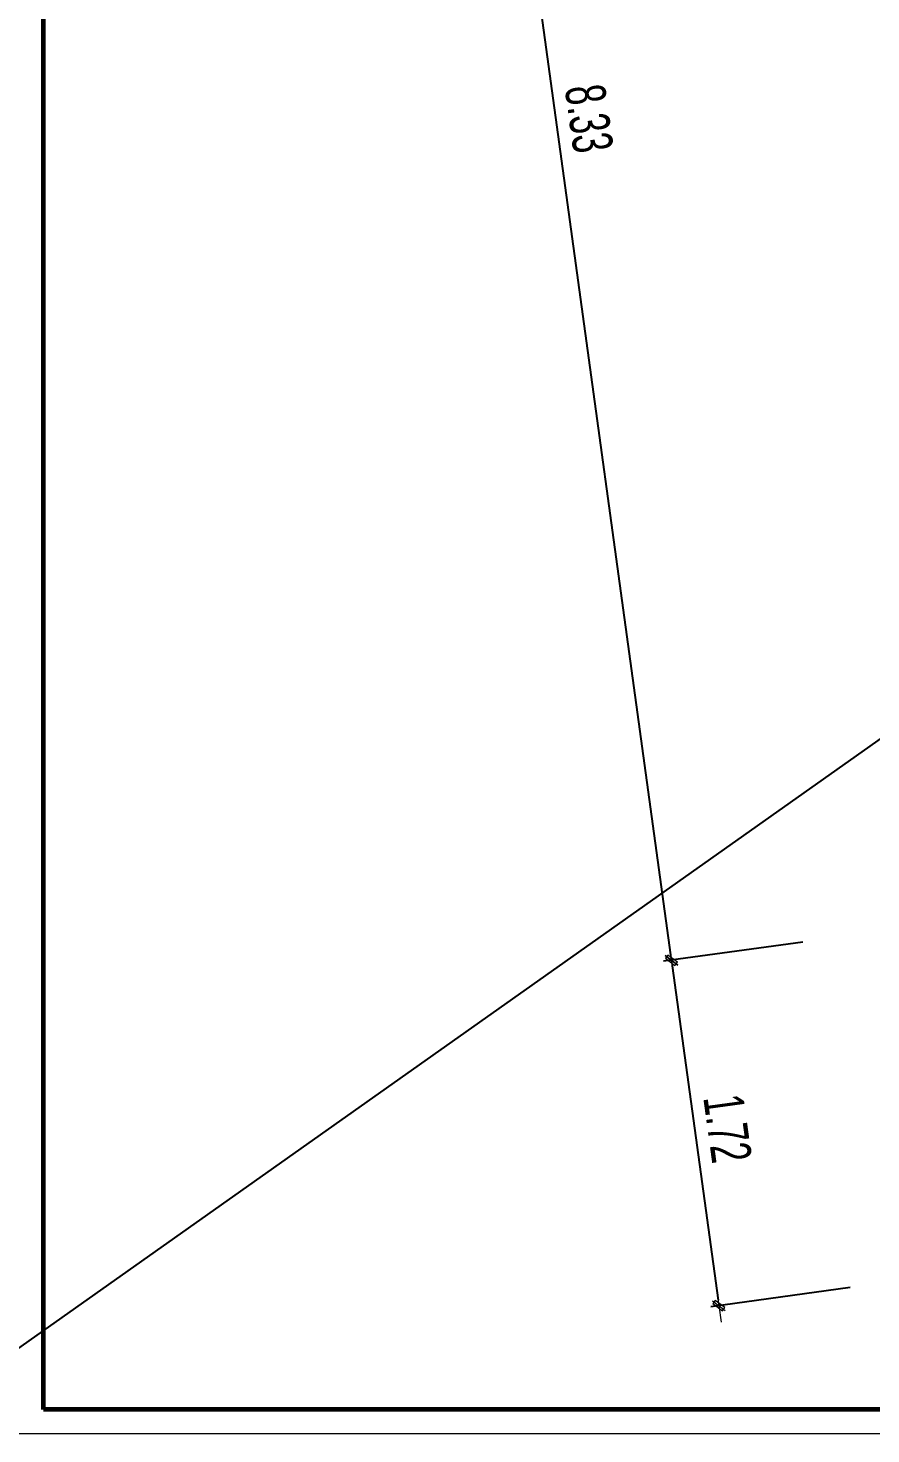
# Model space of a CAD drawing. Header units: millimetres. Extents: x 480521 to 6014615, y -961280 to 187869.
# Drawn here: x 731648 to 735804, y 115086 to 122018 of the extents above; entities that cross this region are included whole.
import ezdxf
from ezdxf.enums import TextEntityAlignment as Align

# ---------------------------------------------------------------- set-up
doc = ezdxf.new("R2010")
doc.units = ezdxf.units.MM
doc.header["$LTSCALE"] = 600
doc.header["$MEASUREMENT"] = 0
doc.layers.get('0').update_dxf_attribs({"lineweight": 0})
doc.layers.get('Defpoints').update_dxf_attribs({"lineweight": 0})
for name, color, linetype, lineweight in [('dim', 144, 'Continuous', 13), ('Khungten_LCDI', 7, 'Continuous', 25), ('LC Dim', 8, 'Continuous', 18), ('LC Net thay', 7, 'Continuous', 25), ('LC Text1', 3, 'Continuous', 20)]:
    doc.layers.add(name, color=color, linetype=linetype, lineweight=lineweight)
doc.layers.add('KCS_Plotter', color=11, linetype='Continuous', plot=False)
doc.styles.add('HOATBIF', font='hoatbif.shx', dxfattribs={"width": 0.65})
doc.styles.add('Khungten', font='VHAVAN.TTF', dxfattribs={"width": 0.9, "height": 5000})
doc.styles.add('LC 1', font='VHAVANB.TTF')
doc.styles.add('Title', font='VHBLACK.TTF')
doc.dimstyles.new('1-100 (1-60)', dxfattribs={"dimscale": 79, "dimtxt": 2.5, "dimasz": 0.35, "dimexe": 0.5, "dimexo": 0, "dimgap": 0.8, "dimtad": 1, "dimdec": 0, "dimzin": 0, "dimdsep": 46, "dimtxsty": 'HOATBIF', "dimblk1": 'DOT', "dimblk2": 'DOT', "dimsah": 1, "dimcen": -1, "dimdle": 1, "dimclrd": 256, "dimclre": 256, "dimclrt": 4, "dimadec": 3, "dimazin": 2, "dimtfac": 0.333333, "dimtdec": 0, "dimtix": 1, "dimtmove": 2, "dimatfit": 3, "dimldrblk": 'DOT', "dimfxl": 1, "dimtvp": 0.833333, "dimtolj": 1, "dimtzin": 0, "dimarcsym": 0})

# ---------------------------------------------------------------- blocks, each defined once
blk = doc.blocks.new('lcdi fix')
at = {"layer": 'Defpoints', "lineweight": 0}
blk.add_lwpolyline([(-1200, -14850), (-1200, 14850), (40800, 14850), (40800, -14850)], close=True, dxfattribs=at)
at = {"layer": 'Khungten_LCDI', "color": 5, "lineweight": 60}
blk.add_lwpolyline([(0, -14650), (0, 14650), (40600, 14650), (40600, -14650)], close=True, dxfattribs=at)
at = {"color": 7, "style": 'Khungten', "width": 0.8}
for tag, p in [('REVISION', (39499, -10746)), ('NGAYHT', (39546, -11609))]:
    blk.add_attdef(tag, text='', height=200, dxfattribs=at).set_placement(p, align=Align.CENTER)
at = {"layer": 'LC Text1', "color": 3, "style": 'LC 1', "width": 1.834006}
for tag, p, p2 in [('TENBANVE1', (36913, -8886), (40339, -8886)), ('TENBANVE2', (36913, -9562), (40339, -9562))]:
    blk.add_attdef(tag, text='', height=250, dxfattribs=at).set_placement(p, p2, align=Align.FIT)
at = {"layer": 'LC Text1', "style": 'Title', "width": 0.7}
blk.add_attdef('SOBANVE', text='', height=250, dxfattribs=at).set_placement((39562, -13896), align=Align.CENTER)
blk = doc.blocks.new('DOT')
at = {"layer": 'dim'}
for p, q in [((-3, 0), (3, 0)), ((-1, -1), (1, 1))]:
    blk.add_line(p, q, dxfattribs=at)
blk.add_lwpolyline([(0.5, 1), (-1, -0.5), (-0.5, -1), (1, 0.5)], close=True, dxfattribs=at)
blk = doc.blocks.new('*D73')
at = {"layer": 'Defpoints', "color": 0, "transparency": 16777216}
for p in [(734334.2, 125767.3), (735468.7, 117510.7), (734820.6, 117421.7)]:
    blk.add_point(p, dxfattribs=at)
at = {"layer": 'LC Dim', "lineweight": -2, "transparency": 16777216}
for p, q in [((734334.2, 125767.3), (733647, 125672.9)), ((733689.9, 125650.9), (734816.8, 117449.1)), ((735468.7, 117510.7), (734781.5, 117416.3))]:
    blk.add_line(p, q, dxfattribs=at)
at = {"layer": 'LC Dim', "lineweight": -2, "transparency": 16777216, "xscale": 27.65, "yscale": 27.65, "zscale": 27.65}
for p, rotation in [((733686.1, 125678.3), 97.82362519864078), ((734820.6, 117421.7), 277.8236251986407)]:
    blk.add_blockref('DOT', p, dxfattribs=dict(at, rotation=rotation))
at = {"layer": 'LC Dim', "color": 4, "transparency": 16777216, "insert": (734413.8, 121572), "char_height": 197.5, "attachment_point": 5, "rotation": 277.82363, "style": 'HOATBIF'}
blk.add_mtext('\\A1;8.33', dxfattribs=at)
blk = doc.blocks.new('_Dot')
at = {"color": 0, "linetype": 'ByBlock', "lineweight": -2}
blk.add_line((-0.5, 0), (-1, 0), dxfattribs=at)
at = {"color": 0, "linetype": 'ByBlock', "const_width": 0.5}
blk.add_lwpolyline([(-0.25, 0, 1), (0.25, 0, 1)], format="xyb", close=True, dxfattribs=at)
blk = doc.blocks.new('*D74')
at = {"layer": 'Defpoints', "color": 0, "transparency": 16777216}
for p in [(735468.7, 117510.7), (735702.7, 115807.9), (735054.6, 115718.8)]:
    blk.add_point(p, dxfattribs=at)
at = {"layer": 'LC Dim', "lineweight": -2, "transparency": 16777216}
for p, q in [((735468.7, 117510.7), (734781.5, 117416.3)), ((734824.4, 117394.3), (735050.8, 115746.2)), ((735702.7, 115807.9), (735015.4, 115713.4))]:
    blk.add_line(p, q, dxfattribs=at)
at = {"layer": 'LC Dim', "lineweight": -2, "transparency": 16777216, "xscale": 27.65, "yscale": 27.65, "zscale": 27.65}
for p, rotation in [((734820.6, 117421.7), 97.82362519864078), ((735054.6, 115718.8), 277.8236251986407)]:
    blk.add_blockref('DOT', p, dxfattribs=dict(at, rotation=rotation))
at = {"layer": 'LC Dim', "color": 4, "transparency": 16777216, "insert": (735098, 116592.3), "char_height": 197.5, "attachment_point": 5, "rotation": 277.82363, "style": 'HOATBIF'}
blk.add_mtext('\\A1;1.72', dxfattribs=at)

msp = doc.modelspace()

# ---------------------------------------------------------------- linework, layer by layer
at = {"layer": 'KCS_Plotter'}
msp.add_line((731004.637, 115086.169), (756204.637, 132906.169), dxfattribs=at)

# ---------------------------------------------------------------- block references
at = {"layer": 'LC Net thay', "xscale": 0.6000000155618168, "yscale": 0.6000000155618168, "zscale": 0.6000000155618168}
msp.add_blockref('lcdi fix', (731724.637, 123996.169), dxfattribs=at)

# ---------------------------------------------------------------- dimensions: what is measured, and where the dimension line sits
at = {"layer": 'LC Dim'}
for base, p1, p2, picture, middle in [((734820.591, 117421.662), (734334.245, 125767.308), (735468.726, 117510.718), '*D73', (734413.793, 121572.003)), ((735054.566, 115718.824), (735468.726, 117510.718), (735702.701, 115807.88), '*D74', (735098.021, 116592.289))]:
    dim = msp.add_linear_dim(base=base, p1=p1, p2=p2, angle=97.8236252, dimstyle='1-100 (1-60)', override={"dimdec": 2, "dimlfac": 0.001}, dxfattribs=at)
    dim.commit()
    dim.dimension.update_dxf_attribs({"geometry": picture, "text_midpoint": middle})

doc.saveas('drawing.dxf')
